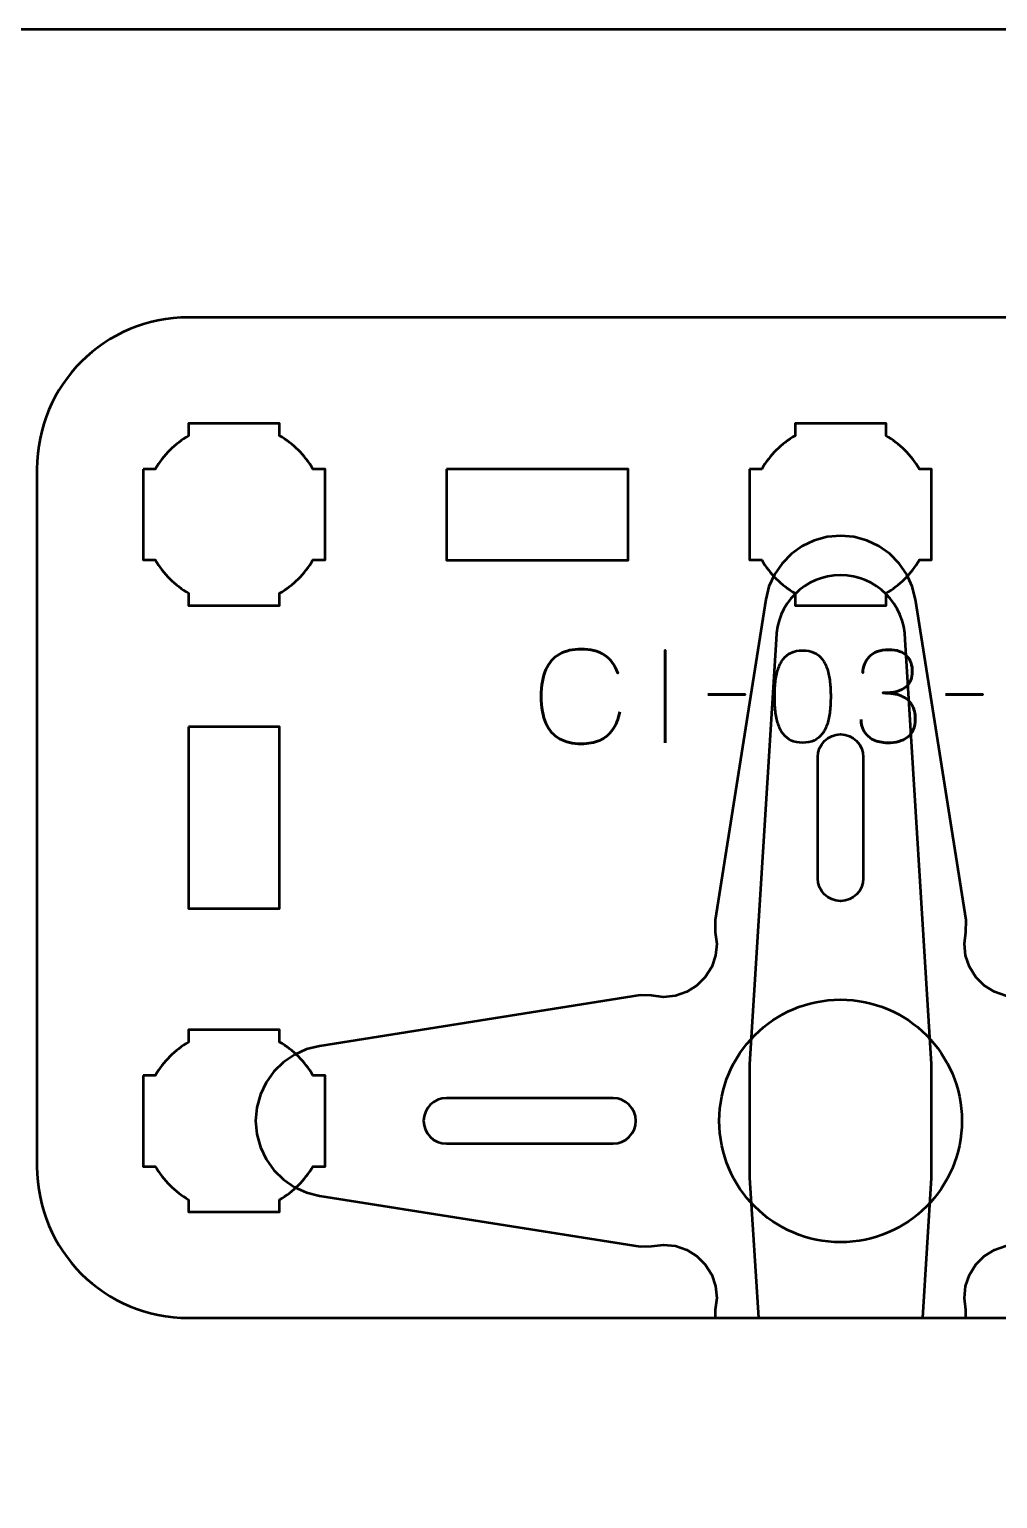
# Model space of a CAD drawing. Header units: centimetres. Extents: x -21 to 0, y -29.7 to 0.
# Drawn here: x -14.175 to -10.982, y -4.846 to 0 of the extents above; entities that cross this region are included whole.
import ezdxf

# ---------------------------------------------------------------- set-up
doc = ezdxf.new("R2010")
doc.units = ezdxf.units.CM
doc.header["$MEASUREMENT"] = 0
doc.layers.add('Layer 1', color=7, linetype='Continuous')

msp = doc.modelspace()

# ---------------------------------------------------------------- linework, layer by layer
at = {"layer": 'Layer 1', "color": 250, "lineweight": 53}
msp.add_ellipse((-11.5, -3.6), major_axis=(0, 0.4), ratio=1, dxfattribs=at)
at = {"layer": 'Layer 1', "color": 22, "lineweight": 53}
msp.add_open_spline([(-21.00003, -29.19995), (-21.00003, -29.19995), (-21.00003, -0.49992), (-21.00003, -0.49992), (-21.00003, -0.49992), (-21.00003, -0.22295), (-20.77694, 0.00004), (-20.49994, 0.00004), (-20.49994, 0.00004), (-20.49994, 0.00004), (-0.50008, 0.00004), (-0.50008, 0.00004), (-0.50008, 0.00004), (-0.22294, 0.00004), (0.00002, -0.22295), (0.00002, -0.49992), (0.00002, -0.49992), (0.00002, -0.49992), (0.00002, -29.19995), (0.00002, -29.19995), (0.00002, -29.19995), (0.00002, -29.47695), (-0.22294, -29.70004), (-0.50008, -29.70004), (-0.50008, -29.70004), (-0.50008, -29.70004), (-20.49994, -29.70004), (-20.49994, -29.70004), (-20.49994, -29.70004), (-20.77694, -29.70004), (-21.00003, -29.47695), (-21.00003, -29.19995)], degree=3, knots=[0, 0, 0, 0, 0.125, 0.125, 0.125, 0.125, 0.25, 0.25, 0.25, 0.25, 0.375, 0.375, 0.375, 0.375, 0.5, 0.5, 0.5, 0.5, 0.625, 0.625, 0.625, 0.625, 0.75, 0.75, 0.75, 0.75, 0.875, 0.875, 0.875, 0.875, 1, 1, 1, 1], dxfattribs=at)
at = {"layer": 'Layer 1', "color": 114, "lineweight": 53}
msp.add_open_spline([(-13.64994, -0.94997), (-13.64994, -0.94997), (-9.35007, -0.94997), (-9.35007, -0.94997), (-9.35007, -0.94997), (-9.07293, -0.94997), (-8.84997, -1.17306), (-8.84997, -1.45006), (-8.84997, -1.45006), (-8.84997, -1.45006), (-8.84997, -3.74993), (-8.84997, -3.74993), (-8.84997, -3.74993), (-8.84997, -4.02707), (-9.07293, -4.25003), (-9.35007, -4.25003), (-9.35007, -4.25003), (-9.35007, -4.25003), (-13.64994, -4.25003), (-13.64994, -4.25003), (-13.64994, -4.25003), (-13.92694, -4.25003), (-14.15003, -4.02707), (-14.15003, -3.74993), (-14.15003, -3.74993), (-14.15003, -3.74993), (-14.15003, -1.45006), (-14.15003, -1.45006), (-14.15003, -1.45006), (-14.15003, -1.17306), (-13.92694, -0.94997), (-13.64994, -0.94997)], degree=3, knots=[0, 0, 0, 0, 0.125, 0.125, 0.125, 0.125, 0.25, 0.25, 0.25, 0.25, 0.375, 0.375, 0.375, 0.375, 0.5, 0.5, 0.5, 0.5, 0.625, 0.625, 0.625, 0.625, 0.75, 0.75, 0.75, 0.75, 0.875, 0.875, 0.875, 0.875, 1, 1, 1, 1], dxfattribs=at)
at = {"layer": 'Layer 1', "lineweight": 53}
for points, knots in [([(-13.8, -1.44994), (-13.8, -1.44994), (-13.7598, -1.44994), (-13.7598, -1.44994), (-13.7598, -1.44994), (-13.73347, -1.40442), (-13.69551, -1.36649), (-13.65, -1.34016), (-13.65, -1.34016), (-13.65, -1.34016), (-13.65, -1.29994), (-13.65, -1.29994), (-13.65, -1.29994), (-13.65, -1.29994), (-13.35, -1.29994), (-13.35, -1.29994), (-13.35, -1.29994), (-13.35, -1.29994), (-13.35, -1.34013), (-13.35, -1.34013), (-13.35, -1.34013), (-13.30447, -1.36646), (-13.26648, -1.40441), (-13.24012, -1.44994), (-13.24012, -1.44994), (-13.24012, -1.44994), (-13.2, -1.44994), (-13.2, -1.44994), (-13.2, -1.44994), (-13.2, -1.44994), (-13.2, -1.59536), (-13.2, -1.59536), (-13.2, -1.59536), (-13.2, -1.59536), (-13.19994, -1.60001), (-13.19994, -1.60001), (-13.19994, -1.60001), (-13.19994, -1.60001), (-13.2, -1.60465), (-13.2, -1.60465), (-13.2, -1.60465), (-13.2, -1.60465), (-13.2, -1.74994), (-13.2, -1.74994), (-13.2, -1.74994), (-13.2, -1.74994), (-13.24007, -1.74994), (-13.24007, -1.74994), (-13.24007, -1.74994), (-13.26642, -1.79551), (-13.30442, -1.83352), (-13.35, -1.85988), (-13.35, -1.85988), (-13.35, -1.85988), (-13.35, -1.89994), (-13.35, -1.89994), (-13.35, -1.89994), (-13.35, -1.89994), (-13.49328, -1.89994), (-13.49328, -1.89994), (-13.49328, -1.89994), (-13.49328, -1.89994), (-13.49995, -1.90002), (-13.49995, -1.90002), (-13.49995, -1.90002), (-13.49995, -1.90002), (-13.50663, -1.89994), (-13.50663, -1.89994), (-13.50663, -1.89994), (-13.50663, -1.89994), (-13.65, -1.89994), (-13.65, -1.89994), (-13.65, -1.89994), (-13.65, -1.89994), (-13.65, -1.85984), (-13.65, -1.85984), (-13.65, -1.85984), (-13.69554, -1.83348), (-13.73352, -1.79549), (-13.75985, -1.74994), (-13.75985, -1.74994), (-13.75985, -1.74994), (-13.8, -1.74994), (-13.8, -1.74994), (-13.8, -1.74994), (-13.8, -1.74994), (-13.8, -1.44994), (-13.8, -1.44994)], [0, 0, 0, 0, 0.0454545, 0.0454545, 0.0454545, 0.0454545, 0.0909091, 0.0909091, 0.0909091, 0.0909091, 0.1363636, 0.1363636, 0.1363636, 0.1363636, 0.1818182, 0.1818182, 0.1818182, 0.1818182, 0.2272727, 0.2272727, 0.2272727, 0.2272727, 0.2727273, 0.2727273, 0.2727273, 0.2727273, 0.3181818, 0.3181818, 0.3181818, 0.3181818, 0.3636364, 0.3636364, 0.3636364, 0.3636364, 0.4090909, 0.4090909, 0.4090909, 0.4090909, 0.4545455, 0.4545455, 0.4545455, 0.4545455, 0.5, 0.5, 0.5, 0.5, 0.5454545, 0.5454545, 0.5454545, 0.5454545, 0.5909091, 0.5909091, 0.5909091, 0.5909091, 0.6363636, 0.6363636, 0.6363636, 0.6363636, 0.6818182, 0.6818182, 0.6818182, 0.6818182, 0.7272727, 0.7272727, 0.7272727, 0.7272727, 0.7727273, 0.7727273, 0.7727273, 0.7727273, 0.8181818, 0.8181818, 0.8181818, 0.8181818, 0.8636364, 0.8636364, 0.8636364, 0.8636364, 0.9090909, 0.9090909, 0.9090909, 0.9090909, 0.9545455, 0.9545455, 0.9545455, 0.9545455, 1, 1, 1, 1]), ([(-11.8, -1.44994), (-11.8, -1.44994), (-11.7598, -1.44994), (-11.7598, -1.44994), (-11.7598, -1.44994), (-11.73347, -1.40442), (-11.69551, -1.36649), (-11.65, -1.34016), (-11.65, -1.34016), (-11.65, -1.34016), (-11.65, -1.29994), (-11.65, -1.29994), (-11.65, -1.29994), (-11.65, -1.29994), (-11.35, -1.29994), (-11.35, -1.29994), (-11.35, -1.29994), (-11.35, -1.29994), (-11.35, -1.34013), (-11.35, -1.34013), (-11.35, -1.34013), (-11.30447, -1.36646), (-11.26648, -1.40441), (-11.24012, -1.44994), (-11.24012, -1.44994), (-11.24012, -1.44994), (-11.2, -1.44994), (-11.2, -1.44994), (-11.2, -1.44994), (-11.2, -1.44994), (-11.2, -1.59536), (-11.2, -1.59536), (-11.2, -1.59536), (-11.2, -1.59536), (-11.19994, -1.60001), (-11.19994, -1.60001), (-11.19994, -1.60001), (-11.19994, -1.60001), (-11.2, -1.60465), (-11.2, -1.60465), (-11.2, -1.60465), (-11.2, -1.60465), (-11.2, -1.74994), (-11.2, -1.74994), (-11.2, -1.74994), (-11.2, -1.74994), (-11.24007, -1.74994), (-11.24007, -1.74994), (-11.24007, -1.74994), (-11.26642, -1.79551), (-11.30442, -1.83352), (-11.35, -1.85988), (-11.35, -1.85988), (-11.35, -1.85988), (-11.35, -1.89994), (-11.35, -1.89994), (-11.35, -1.89994), (-11.35, -1.89994), (-11.49328, -1.89994), (-11.49328, -1.89994), (-11.49328, -1.89994), (-11.49328, -1.89994), (-11.49995, -1.90002), (-11.49995, -1.90002), (-11.49995, -1.90002), (-11.49995, -1.90002), (-11.50663, -1.89994), (-11.50663, -1.89994), (-11.50663, -1.89994), (-11.50663, -1.89994), (-11.65, -1.89994), (-11.65, -1.89994), (-11.65, -1.89994), (-11.65, -1.89994), (-11.65, -1.85984), (-11.65, -1.85984), (-11.65, -1.85984), (-11.69554, -1.83348), (-11.73352, -1.79549), (-11.75985, -1.74994), (-11.75985, -1.74994), (-11.75985, -1.74994), (-11.8, -1.74994), (-11.8, -1.74994), (-11.8, -1.74994), (-11.8, -1.74994), (-11.8, -1.44994), (-11.8, -1.44994)], [0, 0, 0, 0, 0.0454545, 0.0454545, 0.0454545, 0.0454545, 0.0909091, 0.0909091, 0.0909091, 0.0909091, 0.1363636, 0.1363636, 0.1363636, 0.1363636, 0.1818182, 0.1818182, 0.1818182, 0.1818182, 0.2272727, 0.2272727, 0.2272727, 0.2272727, 0.2727273, 0.2727273, 0.2727273, 0.2727273, 0.3181818, 0.3181818, 0.3181818, 0.3181818, 0.3636364, 0.3636364, 0.3636364, 0.3636364, 0.4090909, 0.4090909, 0.4090909, 0.4090909, 0.4545455, 0.4545455, 0.4545455, 0.4545455, 0.5, 0.5, 0.5, 0.5, 0.5454545, 0.5454545, 0.5454545, 0.5454545, 0.5909091, 0.5909091, 0.5909091, 0.5909091, 0.6363636, 0.6363636, 0.6363636, 0.6363636, 0.6818182, 0.6818182, 0.6818182, 0.6818182, 0.7272727, 0.7272727, 0.7272727, 0.7272727, 0.7727273, 0.7727273, 0.7727273, 0.7727273, 0.8181818, 0.8181818, 0.8181818, 0.8181818, 0.8636364, 0.8636364, 0.8636364, 0.8636364, 0.9090909, 0.9090909, 0.9090909, 0.9090909, 0.9545455, 0.9545455, 0.9545455, 0.9545455, 1, 1, 1, 1]), ([(-12.79999, -1.45006), (-12.79999, -1.45006), (-12.19998, -1.45006), (-12.19998, -1.45006), (-12.19998, -1.45006), (-12.19998, -1.45006), (-12.19998, -1.75007), (-12.19998, -1.75007), (-12.19998, -1.75007), (-12.19998, -1.75007), (-12.79999, -1.75007), (-12.79999, -1.75007), (-12.79999, -1.75007), (-12.79999, -1.75007), (-12.79999, -1.45006), (-12.79999, -1.45006)], [0, 0, 0, 0, 0.25, 0.25, 0.25, 0.25, 0.5, 0.5, 0.5, 0.5, 0.75, 0.75, 0.75, 0.75, 1, 1, 1, 1]), ([(-13.64994, -2.30001), (-13.64994, -2.30001), (-13.34993, -2.30001), (-13.34993, -2.30001), (-13.34993, -2.30001), (-13.34993, -2.30001), (-13.34993, -2.90002), (-13.34993, -2.90002), (-13.34993, -2.90002), (-13.34993, -2.90002), (-13.64994, -2.90002), (-13.64994, -2.90002), (-13.64994, -2.90002), (-13.64994, -2.90002), (-13.64994, -2.30001), (-13.64994, -2.30001)], [0, 0, 0, 0, 0.25, 0.25, 0.25, 0.25, 0.5, 0.5, 0.5, 0.5, 0.75, 0.75, 0.75, 0.75, 1, 1, 1, 1]), ([(-13.8, -3.44994), (-13.8, -3.44994), (-13.7598, -3.44994), (-13.7598, -3.44994), (-13.7598, -3.44994), (-13.73347, -3.40442), (-13.69551, -3.36649), (-13.65, -3.34016), (-13.65, -3.34016), (-13.65, -3.34016), (-13.65, -3.29994), (-13.65, -3.29994), (-13.65, -3.29994), (-13.65, -3.29994), (-13.35, -3.29994), (-13.35, -3.29994), (-13.35, -3.29994), (-13.35, -3.29994), (-13.35, -3.34013), (-13.35, -3.34013), (-13.35, -3.34013), (-13.30447, -3.36646), (-13.26648, -3.40441), (-13.24012, -3.44994), (-13.24012, -3.44994), (-13.24012, -3.44994), (-13.2, -3.44994), (-13.2, -3.44994), (-13.2, -3.44994), (-13.2, -3.44994), (-13.2, -3.59536), (-13.2, -3.59536), (-13.2, -3.59536), (-13.2, -3.59536), (-13.19994, -3.60001), (-13.19994, -3.60001), (-13.19994, -3.60001), (-13.19994, -3.60001), (-13.2, -3.60465), (-13.2, -3.60465), (-13.2, -3.60465), (-13.2, -3.60465), (-13.2, -3.74994), (-13.2, -3.74994), (-13.2, -3.74994), (-13.2, -3.74994), (-13.24007, -3.74994), (-13.24007, -3.74994), (-13.24007, -3.74994), (-13.26642, -3.79551), (-13.30442, -3.83352), (-13.35, -3.85988), (-13.35, -3.85988), (-13.35, -3.85988), (-13.35, -3.89994), (-13.35, -3.89994), (-13.35, -3.89994), (-13.35, -3.89994), (-13.49328, -3.89994), (-13.49328, -3.89994), (-13.49328, -3.89994), (-13.49328, -3.89994), (-13.49995, -3.90002), (-13.49995, -3.90002), (-13.49995, -3.90002), (-13.49995, -3.90002), (-13.50663, -3.89994), (-13.50663, -3.89994), (-13.50663, -3.89994), (-13.50663, -3.89994), (-13.65, -3.89994), (-13.65, -3.89994), (-13.65, -3.89994), (-13.65, -3.89994), (-13.65, -3.85984), (-13.65, -3.85984), (-13.65, -3.85984), (-13.69554, -3.83348), (-13.73352, -3.79549), (-13.75985, -3.74994), (-13.75985, -3.74994), (-13.75985, -3.74994), (-13.8, -3.74994), (-13.8, -3.74994), (-13.8, -3.74994), (-13.8, -3.74994), (-13.8, -3.44994), (-13.8, -3.44994)], [0, 0, 0, 0, 0.0454545, 0.0454545, 0.0454545, 0.0454545, 0.0909091, 0.0909091, 0.0909091, 0.0909091, 0.1363636, 0.1363636, 0.1363636, 0.1363636, 0.1818182, 0.1818182, 0.1818182, 0.1818182, 0.2272727, 0.2272727, 0.2272727, 0.2272727, 0.2727273, 0.2727273, 0.2727273, 0.2727273, 0.3181818, 0.3181818, 0.3181818, 0.3181818, 0.3636364, 0.3636364, 0.3636364, 0.3636364, 0.4090909, 0.4090909, 0.4090909, 0.4090909, 0.4545455, 0.4545455, 0.4545455, 0.4545455, 0.5, 0.5, 0.5, 0.5, 0.5454545, 0.5454545, 0.5454545, 0.5454545, 0.5909091, 0.5909091, 0.5909091, 0.5909091, 0.6363636, 0.6363636, 0.6363636, 0.6363636, 0.6818182, 0.6818182, 0.6818182, 0.6818182, 0.7272727, 0.7272727, 0.7272727, 0.7272727, 0.7727273, 0.7727273, 0.7727273, 0.7727273, 0.8181818, 0.8181818, 0.8181818, 0.8181818, 0.8636364, 0.8636364, 0.8636364, 0.8636364, 0.9090909, 0.9090909, 0.9090909, 0.9090909, 0.9545455, 0.9545455, 0.9545455, 0.9545455, 1, 1, 1, 1])]:
    msp.add_open_spline(points, degree=3, knots=knots, dxfattribs=at)
at = {"layer": 'Layer 1', "color": 30, "lineweight": 53}
for points, knots in [([(-11.25327, -1.8807), (-11.25327, -1.8807), (-11.08613, -2.93818), (-11.08613, -2.93818), (-11.08613, -2.93818), (-11.08613, -2.93818), (-11.08692, -2.977), (-11.08692, -2.977), (-11.08692, -2.977), (-11.08692, -2.977), (-11.09168, -3.01582), (-11.09168, -3.01582), (-11.09168, -3.01582), (-11.09168, -3.01582), (-11.08771, -3.05463), (-11.08771, -3.05463), (-11.08771, -3.05463), (-11.08771, -3.05463), (-11.07504, -3.09185), (-11.07504, -3.09185), (-11.07504, -3.09185), (-11.07504, -3.09185), (-11.05365, -3.12592), (-11.05365, -3.12592), (-11.05365, -3.12592), (-11.05365, -3.12592), (-11.02591, -3.15364), (-11.02591, -3.15364), (-11.02591, -3.15364), (-11.02591, -3.15364), (-10.99266, -3.17423), (-10.99266, -3.17423), (-10.99266, -3.17423), (-10.99266, -3.17423), (-10.95542, -3.1877), (-10.95542, -3.1877), (-10.95542, -3.1877), (-10.95542, -3.1877), (-10.91581, -3.19166), (-10.91581, -3.19166), (-10.91581, -3.19166), (-10.91581, -3.19166), (-10.87701, -3.18691), (-10.87701, -3.18691), (-10.87701, -3.18691), (-10.87701, -3.18691), (-10.8382, -3.18532), (-10.8382, -3.18532), (-10.8382, -3.18532), (-10.8382, -3.18532), (-9.7815, -3.35326), (-9.7815, -3.35326), (-9.7815, -3.35326), (-9.7815, -3.35326), (-9.73871, -3.36355), (-9.73871, -3.36355), (-9.73871, -3.36355), (-9.73871, -3.36355), (-9.69912, -3.38178), (-9.69912, -3.38178), (-9.69912, -3.38178), (-9.69912, -3.38178), (-9.66267, -3.40633), (-9.66267, -3.40633), (-9.66267, -3.40633), (-9.66267, -3.40633), (-9.63099, -3.43722), (-9.63099, -3.43722), (-9.63099, -3.43722), (-9.63099, -3.43722), (-9.60564, -3.47366), (-9.60564, -3.47366), (-9.60564, -3.47366), (-9.60564, -3.47366), (-9.58663, -3.51327), (-9.58663, -3.51327), (-9.58663, -3.51327), (-9.58663, -3.51327), (-9.57475, -3.55604), (-9.57475, -3.55604), (-9.57475, -3.55604), (-9.57475, -3.55604), (-9.57079, -3.59961), (-9.57079, -3.59961), (-9.57079, -3.59961), (-9.57079, -3.59961), (-9.57475, -3.64397), (-9.57475, -3.64397), (-9.57475, -3.64397), (-9.57475, -3.64397), (-9.58663, -3.68674), (-9.58663, -3.68674), (-9.58663, -3.68674), (-9.58663, -3.68674), (-9.60564, -3.72635), (-9.60564, -3.72635), (-9.60564, -3.72635), (-9.60564, -3.72635), (-9.63099, -3.76199), (-9.63099, -3.76199), (-9.63099, -3.76199), (-9.63099, -3.76199), (-9.66267, -3.79288), (-9.66267, -3.79288), (-9.66267, -3.79288), (-9.66267, -3.79288), (-9.69912, -3.81823), (-9.69912, -3.81823), (-9.69912, -3.81823), (-9.69912, -3.81823), (-9.73871, -3.83645), (-9.73871, -3.83645), (-9.73871, -3.83645), (-9.73871, -3.83645), (-9.7815, -3.84675), (-9.7815, -3.84675), (-9.7815, -3.84675), (-9.7815, -3.84675), (-10.8382, -4.01389), (-10.8382, -4.01389), (-10.8382, -4.01389), (-10.8382, -4.01389), (-10.87701, -4.01309), (-10.87701, -4.01309), (-10.87701, -4.01309), (-10.87701, -4.01309), (-10.91581, -4.00834), (-10.91581, -4.00834), (-10.91581, -4.00834), (-10.91581, -4.00834), (-10.95542, -4.01231), (-10.95542, -4.01231), (-10.95542, -4.01231), (-10.95542, -4.01231), (-10.99266, -4.02577), (-10.99266, -4.02577), (-10.99266, -4.02577), (-10.99266, -4.02577), (-11.02591, -4.04636), (-11.02591, -4.04636), (-11.02591, -4.04636), (-11.02591, -4.04636), (-11.05365, -4.07409), (-11.05365, -4.07409), (-11.05365, -4.07409), (-11.05365, -4.07409), (-11.07504, -4.10736), (-11.07504, -4.10736), (-11.07504, -4.10736), (-11.07504, -4.10736), (-11.08771, -4.14459), (-11.08771, -4.14459), (-11.08771, -4.14459), (-11.08771, -4.14459), (-11.09168, -4.18419), (-11.09168, -4.18419), (-11.09168, -4.18419), (-11.09168, -4.18419), (-11.08692, -4.22301), (-11.08692, -4.22301), (-11.08692, -4.22301), (-11.08692, -4.22301), (-11.08637, -4.25003), (-11.08637, -4.25003), (-11.08637, -4.25003), (-11.08637, -4.25003), (-11.91365, -4.25003), (-11.91365, -4.25003), (-11.91365, -4.25003), (-11.91365, -4.25003), (-11.9131, -4.22301), (-11.9131, -4.22301), (-11.9131, -4.22301), (-11.9131, -4.22301), (-11.90835, -4.18419), (-11.90835, -4.18419), (-11.90835, -4.18419), (-11.90835, -4.18419), (-11.91231, -4.14459), (-11.91231, -4.14459), (-11.91231, -4.14459), (-11.91231, -4.14459), (-11.92498, -4.10736), (-11.92498, -4.10736), (-11.92498, -4.10736), (-11.92498, -4.10736), (-11.94637, -4.07409), (-11.94637, -4.07409), (-11.94637, -4.07409), (-11.94637, -4.07409), (-11.9741, -4.04636), (-11.9741, -4.04636), (-11.9741, -4.04636), (-11.9741, -4.04636), (-12.00737, -4.02577), (-12.00737, -4.02577), (-12.00737, -4.02577), (-12.00737, -4.02577), (-12.04459, -4.01231), (-12.04459, -4.01231), (-12.04459, -4.01231), (-12.04459, -4.01231), (-12.0842, -4.00834), (-12.0842, -4.00834), (-12.0842, -4.00834), (-12.0842, -4.00834), (-12.12301, -4.01309), (-12.12301, -4.01309), (-12.12301, -4.01309), (-12.12301, -4.01309), (-12.16103, -4.01389), (-12.16103, -4.01389), (-12.16103, -4.01389), (-12.16103, -4.01389), (-13.21851, -3.84675), (-13.21851, -3.84675), (-13.21851, -3.84675), (-13.21851, -3.84675), (-13.26128, -3.83645), (-13.26128, -3.83645), (-13.26128, -3.83645), (-13.26128, -3.83645), (-13.30089, -3.81823), (-13.30089, -3.81823), (-13.30089, -3.81823), (-13.30089, -3.81823), (-13.33733, -3.79288), (-13.33733, -3.79288), (-13.33733, -3.79288), (-13.33733, -3.79288), (-13.36901, -3.76199), (-13.36901, -3.76199), (-13.36901, -3.76199), (-13.36901, -3.76199), (-13.39436, -3.72635), (-13.39436, -3.72635), (-13.39436, -3.72635), (-13.39436, -3.72635), (-13.41336, -3.68674), (-13.41336, -3.68674), (-13.41336, -3.68674), (-13.41336, -3.68674), (-13.42526, -3.64397), (-13.42526, -3.64397), (-13.42526, -3.64397), (-13.42526, -3.64397), (-13.42922, -3.59961), (-13.42922, -3.59961), (-13.42922, -3.59961), (-13.42922, -3.59961), (-13.42526, -3.55604), (-13.42526, -3.55604), (-13.42526, -3.55604), (-13.42526, -3.55604), (-13.41336, -3.51327), (-13.41336, -3.51327), (-13.41336, -3.51327), (-13.41336, -3.51327), (-13.39436, -3.47366), (-13.39436, -3.47366), (-13.39436, -3.47366), (-13.39436, -3.47366), (-13.36901, -3.43722), (-13.36901, -3.43722), (-13.36901, -3.43722), (-13.36901, -3.43722), (-13.33733, -3.40633), (-13.33733, -3.40633), (-13.33733, -3.40633), (-13.33733, -3.40633), (-13.30089, -3.38178), (-13.30089, -3.38178), (-13.30089, -3.38178), (-13.30089, -3.38178), (-13.26128, -3.36355), (-13.26128, -3.36355), (-13.26128, -3.36355), (-13.26128, -3.36355), (-13.21851, -3.35326), (-13.21851, -3.35326), (-13.21851, -3.35326), (-13.21851, -3.35326), (-12.16103, -3.18532), (-12.16103, -3.18532), (-12.16103, -3.18532), (-12.16103, -3.18532), (-12.12301, -3.18691), (-12.12301, -3.18691), (-12.12301, -3.18691), (-12.12301, -3.18691), (-12.0842, -3.19166), (-12.0842, -3.19166), (-12.0842, -3.19166), (-12.0842, -3.19166), (-12.04459, -3.1877), (-12.04459, -3.1877), (-12.04459, -3.1877), (-12.04459, -3.1877), (-12.00737, -3.17423), (-12.00737, -3.17423), (-12.00737, -3.17423), (-12.00737, -3.17423), (-11.9741, -3.15364), (-11.9741, -3.15364), (-11.9741, -3.15364), (-11.9741, -3.15364), (-11.94637, -3.12592), (-11.94637, -3.12592), (-11.94637, -3.12592), (-11.94637, -3.12592), (-11.92498, -3.09185), (-11.92498, -3.09185), (-11.92498, -3.09185), (-11.92498, -3.09185), (-11.91231, -3.05463), (-11.91231, -3.05463), (-11.91231, -3.05463), (-11.91231, -3.05463), (-11.90835, -3.01582), (-11.90835, -3.01582), (-11.90835, -3.01582), (-11.90835, -3.01582), (-11.9131, -2.977), (-11.9131, -2.977), (-11.9131, -2.977), (-11.9131, -2.977), (-11.91389, -2.93818), (-11.91389, -2.93818), (-11.91389, -2.93818), (-11.91389, -2.93818), (-11.74676, -1.8807), (-11.74676, -1.8807), (-11.74676, -1.8807), (-11.74676, -1.8807), (-11.73646, -1.83793), (-11.73646, -1.83793), (-11.73646, -1.83793), (-11.73646, -1.83793), (-11.71824, -1.79753), (-11.71824, -1.79753), (-11.71824, -1.79753), (-11.71824, -1.79753), (-11.69289, -1.76109), (-11.69289, -1.76109), (-11.69289, -1.76109), (-11.69289, -1.76109), (-11.662, -1.7302), (-11.662, -1.7302), (-11.662, -1.7302), (-11.662, -1.7302), (-11.62636, -1.70406), (-11.62636, -1.70406), (-11.62636, -1.70406), (-11.62636, -1.70406), (-11.58675, -1.68584), (-11.58675, -1.68584), (-11.58675, -1.68584), (-11.58675, -1.68584), (-11.54396, -1.67396), (-11.54396, -1.67396), (-11.54396, -1.67396), (-11.54396, -1.67396), (-11.49961, -1.67), (-11.49961, -1.67), (-11.49961, -1.67), (-11.49961, -1.67), (-11.45604, -1.67396), (-11.45604, -1.67396), (-11.45604, -1.67396), (-11.45604, -1.67396), (-11.41327, -1.68584), (-11.41327, -1.68584), (-11.41327, -1.68584), (-11.41327, -1.68584), (-11.37366, -1.70406), (-11.37366, -1.70406), (-11.37366, -1.70406), (-11.37366, -1.70406), (-11.33802, -1.7302), (-11.33802, -1.7302), (-11.33802, -1.7302), (-11.33802, -1.7302), (-11.30713, -1.76109), (-11.30713, -1.76109), (-11.30713, -1.76109), (-11.30713, -1.76109), (-11.28177, -1.79753), (-11.28177, -1.79753), (-11.28177, -1.79753), (-11.28177, -1.79753), (-11.26356, -1.83793), (-11.26356, -1.83793), (-11.26356, -1.83793), (-11.26356, -1.83793), (-11.25327, -1.8807), (-11.25327, -1.8807)], [0, 0, 0, 0, 0.010101, 0.010101, 0.010101, 0.010101, 0.020202, 0.020202, 0.020202, 0.020202, 0.030303, 0.030303, 0.030303, 0.030303, 0.040404, 0.040404, 0.040404, 0.040404, 0.0505051, 0.0505051, 0.0505051, 0.0505051, 0.0606061, 0.0606061, 0.0606061, 0.0606061, 0.0707071, 0.0707071, 0.0707071, 0.0707071, 0.0808081, 0.0808081, 0.0808081, 0.0808081, 0.0909091, 0.0909091, 0.0909091, 0.0909091, 0.1010101, 0.1010101, 0.1010101, 0.1010101, 0.1111111, 0.1111111, 0.1111111, 0.1111111, 0.1212121, 0.1212121, 0.1212121, 0.1212121, 0.1313131, 0.1313131, 0.1313131, 0.1313131, 0.1414141, 0.1414141, 0.1414141, 0.1414141, 0.1515152, 0.1515152, 0.1515152, 0.1515152, 0.1616162, 0.1616162, 0.1616162, 0.1616162, 0.1717172, 0.1717172, 0.1717172, 0.1717172, 0.1818182, 0.1818182, 0.1818182, 0.1818182, 0.1919192, 0.1919192, 0.1919192, 0.1919192, 0.2020202, 0.2020202, 0.2020202, 0.2020202, 0.2121212, 0.2121212, 0.2121212, 0.2121212, 0.2222222, 0.2222222, 0.2222222, 0.2222222, 0.2323232, 0.2323232, 0.2323232, 0.2323232, 0.2424242, 0.2424242, 0.2424242, 0.2424242, 0.2525253, 0.2525253, 0.2525253, 0.2525253, 0.2626263, 0.2626263, 0.2626263, 0.2626263, 0.2727273, 0.2727273, 0.2727273, 0.2727273, 0.2828283, 0.2828283, 0.2828283, 0.2828283, 0.2929293, 0.2929293, 0.2929293, 0.2929293, 0.3030303, 0.3030303, 0.3030303, 0.3030303, 0.3131313, 0.3131313, 0.3131313, 0.3131313, 0.3232323, 0.3232323, 0.3232323, 0.3232323, 0.3333333, 0.3333333, 0.3333333, 0.3333333, 0.3434343, 0.3434343, 0.3434343, 0.3434343, 0.3535354, 0.3535354, 0.3535354, 0.3535354, 0.3636364, 0.3636364, 0.3636364, 0.3636364, 0.3737374, 0.3737374, 0.3737374, 0.3737374, 0.3838384, 0.3838384, 0.3838384, 0.3838384, 0.3939394, 0.3939394, 0.3939394, 0.3939394, 0.4040404, 0.4040404, 0.4040404, 0.4040404, 0.4141414, 0.4141414, 0.4141414, 0.4141414, 0.4242424, 0.4242424, 0.4242424, 0.4242424, 0.4343434, 0.4343434, 0.4343434, 0.4343434, 0.4444444, 0.4444444, 0.4444444, 0.4444444, 0.4545455, 0.4545455, 0.4545455, 0.4545455, 0.4646465, 0.4646465, 0.4646465, 0.4646465, 0.4747475, 0.4747475, 0.4747475, 0.4747475, 0.4848485, 0.4848485, 0.4848485, 0.4848485, 0.4949495, 0.4949495, 0.4949495, 0.4949495, 0.5050505, 0.5050505, 0.5050505, 0.5050505, 0.5151515, 0.5151515, 0.5151515, 0.5151515, 0.5252525, 0.5252525, 0.5252525, 0.5252525, 0.5353535, 0.5353535, 0.5353535, 0.5353535, 0.5454545, 0.5454545, 0.5454545, 0.5454545, 0.5555556, 0.5555556, 0.5555556, 0.5555556, 0.5656566, 0.5656566, 0.5656566, 0.5656566, 0.5757576, 0.5757576, 0.5757576, 0.5757576, 0.5858586, 0.5858586, 0.5858586, 0.5858586, 0.5959596, 0.5959596, 0.5959596, 0.5959596, 0.6060606, 0.6060606, 0.6060606, 0.6060606, 0.6161616, 0.6161616, 0.6161616, 0.6161616, 0.6262626, 0.6262626, 0.6262626, 0.6262626, 0.6363636, 0.6363636, 0.6363636, 0.6363636, 0.6464646, 0.6464646, 0.6464646, 0.6464646, 0.6565657, 0.6565657, 0.6565657, 0.6565657, 0.6666667, 0.6666667, 0.6666667, 0.6666667, 0.6767677, 0.6767677, 0.6767677, 0.6767677, 0.6868687, 0.6868687, 0.6868687, 0.6868687, 0.6969697, 0.6969697, 0.6969697, 0.6969697, 0.7070707, 0.7070707, 0.7070707, 0.7070707, 0.7171717, 0.7171717, 0.7171717, 0.7171717, 0.7272727, 0.7272727, 0.7272727, 0.7272727, 0.7373737, 0.7373737, 0.7373737, 0.7373737, 0.7474747, 0.7474747, 0.7474747, 0.7474747, 0.7575758, 0.7575758, 0.7575758, 0.7575758, 0.7676768, 0.7676768, 0.7676768, 0.7676768, 0.7777778, 0.7777778, 0.7777778, 0.7777778, 0.7878788, 0.7878788, 0.7878788, 0.7878788, 0.7979798, 0.7979798, 0.7979798, 0.7979798, 0.8080808, 0.8080808, 0.8080808, 0.8080808, 0.8181818, 0.8181818, 0.8181818, 0.8181818, 0.8282828, 0.8282828, 0.8282828, 0.8282828, 0.8383838, 0.8383838, 0.8383838, 0.8383838, 0.8484848, 0.8484848, 0.8484848, 0.8484848, 0.8585859, 0.8585859, 0.8585859, 0.8585859, 0.8686869, 0.8686869, 0.8686869, 0.8686869, 0.8787879, 0.8787879, 0.8787879, 0.8787879, 0.8888889, 0.8888889, 0.8888889, 0.8888889, 0.8989899, 0.8989899, 0.8989899, 0.8989899, 0.9090909, 0.9090909, 0.9090909, 0.9090909, 0.9191919, 0.9191919, 0.9191919, 0.9191919, 0.9292929, 0.9292929, 0.9292929, 0.9292929, 0.9393939, 0.9393939, 0.9393939, 0.9393939, 0.9494949, 0.9494949, 0.9494949, 0.9494949, 0.959596, 0.959596, 0.959596, 0.959596, 0.969697, 0.969697, 0.969697, 0.969697, 0.979798, 0.979798, 0.979798, 0.979798, 0.989899, 0.989899, 0.989899, 0.989899, 1, 1, 1, 1]), ([(-11.8, -3.7875), (-11.8, -3.7875), (-11.8, -3.4125), (-11.8, -3.4125), (-11.8, -3.4125), (-11.8, -3.4125), (-11.7125, -2.0125), (-11.7125, -2.0125), (-11.7125, -2.0125), (-11.7125, -1.89546), (-11.61704, -1.8), (-11.5, -1.8), (-11.5, -1.8), (-11.38296, -1.8), (-11.2875, -1.89546), (-11.2875, -2.0125), (-11.2875, -2.0125), (-11.2875, -2.0125), (-11.2, -3.4125), (-11.2, -3.4125), (-11.2, -3.4125), (-11.2, -3.4125), (-11.2, -3.7875), (-11.2, -3.7875), (-11.2, -3.7875), (-11.2, -3.7875), (-11.22891, -4.25003), (-11.22891, -4.25003), (-11.22891, -4.25003), (-11.22891, -4.25003), (-11.77109, -4.25003), (-11.77109, -4.25003), (-11.77109, -4.25003), (-11.77109, -4.25003), (-11.8, -3.7875), (-11.8, -3.7875)], [0, 0, 0, 0, 0.1111111, 0.1111111, 0.1111111, 0.1111111, 0.2222222, 0.2222222, 0.2222222, 0.2222222, 0.3333333, 0.3333333, 0.3333333, 0.3333333, 0.4444444, 0.4444444, 0.4444444, 0.4444444, 0.5555556, 0.5555556, 0.5555556, 0.5555556, 0.6666667, 0.6666667, 0.6666667, 0.6666667, 0.7777778, 0.7777778, 0.7777778, 0.7777778, 0.8888889, 0.8888889, 0.8888889, 0.8888889, 1, 1, 1, 1]), ([(-12.22816, -2.25037), (-12.23268, -2.27457), (-12.24058, -2.29454), (-12.25166, -2.3102), (-12.25166, -2.3102), (-12.2628, -2.3258), (-12.27706, -2.33737), (-12.29441, -2.34492), (-12.29441, -2.34492), (-12.3117, -2.35247), (-12.33202, -2.35628), (-12.35516, -2.35621), (-12.35516, -2.35621), (-12.38331, -2.35628), (-12.40723, -2.35084), (-12.42685, -2.33977), (-12.42685, -2.33977), (-12.44646, -2.32876), (-12.46142, -2.31176), (-12.47172, -2.28869), (-12.47172, -2.28869), (-12.48202, -2.26561), (-12.48717, -2.23605), (-12.48724, -2.2), (-12.48724, -2.2), (-12.48717, -2.16409), (-12.48202, -2.13459), (-12.47172, -2.11152), (-12.47172, -2.11152), (-12.46142, -2.08845), (-12.44646, -2.07138), (-12.42685, -2.0603), (-12.42685, -2.0603), (-12.40723, -2.04922), (-12.38331, -2.04372), (-12.35516, -2.04379), (-12.35516, -2.04379), (-12.32503, -2.04372), (-12.29978, -2.05014), (-12.27946, -2.06305), (-12.27946, -2.06305), (-12.25921, -2.07596), (-12.24432, -2.09593), (-12.23494, -2.12295), (-12.23494, -2.12295), (-12.24432, -2.09593), (-12.25921, -2.07596), (-12.27946, -2.06305), (-12.27946, -2.06305), (-12.29978, -2.05014), (-12.32503, -2.04372), (-12.35516, -2.04379), (-12.35516, -2.04379), (-12.38331, -2.04372), (-12.40723, -2.04922), (-12.42685, -2.0603), (-12.42685, -2.0603), (-12.44646, -2.07138), (-12.46142, -2.08845), (-12.47172, -2.11152), (-12.47172, -2.11152), (-12.48202, -2.13459), (-12.48717, -2.16409), (-12.48724, -2.2), (-12.48724, -2.2), (-12.48717, -2.23605), (-12.48202, -2.26561), (-12.47172, -2.28869), (-12.47172, -2.28869), (-12.46142, -2.31176), (-12.44646, -2.32876), (-12.42685, -2.33977), (-12.42685, -2.33977), (-12.40723, -2.35084), (-12.38331, -2.35628), (-12.35516, -2.35621), (-12.35516, -2.35621), (-12.33202, -2.35628), (-12.3117, -2.35247), (-12.29441, -2.34492), (-12.29441, -2.34492), (-12.27706, -2.33737), (-12.2628, -2.3258), (-12.25166, -2.3102), (-12.25166, -2.3102), (-12.24058, -2.29454), (-12.23268, -2.27457), (-12.22816, -2.25037)], [0, 0, 0, 0, 0.0454545, 0.0454545, 0.0454545, 0.0454545, 0.0909091, 0.0909091, 0.0909091, 0.0909091, 0.1363636, 0.1363636, 0.1363636, 0.1363636, 0.1818182, 0.1818182, 0.1818182, 0.1818182, 0.2272727, 0.2272727, 0.2272727, 0.2272727, 0.2727273, 0.2727273, 0.2727273, 0.2727273, 0.3181818, 0.3181818, 0.3181818, 0.3181818, 0.3636364, 0.3636364, 0.3636364, 0.3636364, 0.4090909, 0.4090909, 0.4090909, 0.4090909, 0.4545455, 0.4545455, 0.4545455, 0.4545455, 0.5, 0.5, 0.5, 0.5, 0.5454545, 0.5454545, 0.5454545, 0.5454545, 0.5909091, 0.5909091, 0.5909091, 0.5909091, 0.6363636, 0.6363636, 0.6363636, 0.6363636, 0.6818182, 0.6818182, 0.6818182, 0.6818182, 0.7272727, 0.7272727, 0.7272727, 0.7272727, 0.7727273, 0.7727273, 0.7727273, 0.7727273, 0.8181818, 0.8181818, 0.8181818, 0.8181818, 0.8636364, 0.8636364, 0.8636364, 0.8636364, 0.9090909, 0.9090909, 0.9090909, 0.9090909, 0.9545455, 0.9545455, 0.9545455, 0.9545455, 1, 1, 1, 1]), ([(-12.0783, -2.35282), (-12.0783, -2.35282), (-12.0783, -2.0476), (-12.0783, -2.0476), (-12.0783, -2.0476), (-12.0783, -2.0476), (-12.0783, -2.35282), (-12.0783, -2.35282)], [0, 0, 0, 0, 0.5, 0.5, 0.5, 0.5, 1, 1, 1, 1]), ([(-11.62491, -2.35282), (-11.6101, -2.35275), (-11.59733, -2.35014), (-11.58667, -2.34506), (-11.58667, -2.34506), (-11.57609, -2.33998), (-11.56727, -2.33271), (-11.56022, -2.32347), (-11.56022, -2.32347), (-11.55323, -2.31416), (-11.54773, -2.30315), (-11.54364, -2.29045), (-11.54364, -2.29045), (-11.53961, -2.27775), (-11.53672, -2.26385), (-11.5351, -2.24861), (-11.5351, -2.24861), (-11.5334, -2.23337), (-11.53256, -2.21735), (-11.53263, -2.20042), (-11.53263, -2.20042), (-11.53256, -2.18356), (-11.5334, -2.16754), (-11.5351, -2.15237), (-11.5351, -2.15237), (-11.53672, -2.1372), (-11.53961, -2.12323), (-11.54364, -2.11053), (-11.54364, -2.11053), (-11.54773, -2.0979), (-11.55323, -2.0869), (-11.56022, -2.07751), (-11.56022, -2.07751), (-11.56727, -2.0682), (-11.57609, -2.06093), (-11.58667, -2.05585), (-11.58667, -2.05585), (-11.59733, -2.0507), (-11.6101, -2.04809), (-11.62491, -2.04802), (-11.62491, -2.04802), (-11.63973, -2.04809), (-11.6525, -2.0507), (-11.66316, -2.05585), (-11.66316, -2.05585), (-11.67374, -2.06093), (-11.68256, -2.0682), (-11.68961, -2.07751), (-11.68961, -2.07751), (-11.6966, -2.0869), (-11.7021, -2.0979), (-11.70619, -2.11053), (-11.70619, -2.11053), (-11.71022, -2.12323), (-11.71311, -2.1372), (-11.71473, -2.15237), (-11.71473, -2.15237), (-11.71642, -2.16754), (-11.71727, -2.18356), (-11.7172, -2.20042), (-11.7172, -2.20042), (-11.71727, -2.21735), (-11.71642, -2.23337), (-11.71473, -2.24861), (-11.71473, -2.24861), (-11.71311, -2.26385), (-11.71022, -2.27775), (-11.70619, -2.29045), (-11.70619, -2.29045), (-11.7021, -2.30315), (-11.6966, -2.31416), (-11.68961, -2.32347), (-11.68961, -2.32347), (-11.68256, -2.33271), (-11.67374, -2.33998), (-11.66316, -2.34506), (-11.66316, -2.34506), (-11.6525, -2.35014), (-11.63973, -2.35275), (-11.62491, -2.35282)], [0, 0, 0, 0, 0.05, 0.05, 0.05, 0.05, 0.1, 0.1, 0.1, 0.1, 0.15, 0.15, 0.15, 0.15, 0.2, 0.2, 0.2, 0.2, 0.25, 0.25, 0.25, 0.25, 0.3, 0.3, 0.3, 0.3, 0.35, 0.35, 0.35, 0.35, 0.4, 0.4, 0.4, 0.4, 0.45, 0.45, 0.45, 0.45, 0.5, 0.5, 0.5, 0.5, 0.55, 0.55, 0.55, 0.55, 0.6, 0.6, 0.6, 0.6, 0.65, 0.65, 0.65, 0.65, 0.7, 0.7, 0.7, 0.7, 0.75, 0.75, 0.75, 0.75, 0.8, 0.8, 0.8, 0.8, 0.85, 0.85, 0.85, 0.85, 0.9, 0.9, 0.9, 0.9, 0.95, 0.95, 0.95, 0.95, 1, 1, 1, 1]), ([(-11.62491, -2.35282), (-11.6101, -2.35275), (-11.59733, -2.35014), (-11.58667, -2.34506), (-11.58667, -2.34506), (-11.57609, -2.33998), (-11.56727, -2.33271), (-11.56022, -2.32347), (-11.56022, -2.32347), (-11.55323, -2.31416), (-11.54773, -2.30315), (-11.54364, -2.29045), (-11.54364, -2.29045), (-11.53961, -2.27775), (-11.53672, -2.26385), (-11.5351, -2.24861), (-11.5351, -2.24861), (-11.5334, -2.23337), (-11.53256, -2.21735), (-11.53263, -2.20042), (-11.53263, -2.20042), (-11.53256, -2.18356), (-11.5334, -2.16754), (-11.5351, -2.15237), (-11.5351, -2.15237), (-11.53672, -2.1372), (-11.53961, -2.12323), (-11.54364, -2.11053), (-11.54364, -2.11053), (-11.54773, -2.0979), (-11.55323, -2.0869), (-11.56022, -2.07751), (-11.56022, -2.07751), (-11.56727, -2.0682), (-11.57609, -2.06093), (-11.58667, -2.05585), (-11.58667, -2.05585), (-11.59733, -2.0507), (-11.6101, -2.04809), (-11.62491, -2.04802), (-11.62491, -2.04802), (-11.63973, -2.04809), (-11.6525, -2.0507), (-11.66316, -2.05585), (-11.66316, -2.05585), (-11.67374, -2.06093), (-11.68256, -2.0682), (-11.68961, -2.07751), (-11.68961, -2.07751), (-11.6966, -2.0869), (-11.7021, -2.0979), (-11.70619, -2.11053), (-11.70619, -2.11053), (-11.71022, -2.12323), (-11.71311, -2.1372), (-11.71473, -2.15237), (-11.71473, -2.15237), (-11.71642, -2.16754), (-11.71727, -2.18356), (-11.7172, -2.20042), (-11.7172, -2.20042), (-11.71727, -2.21735), (-11.71642, -2.23337), (-11.71473, -2.24861), (-11.71473, -2.24861), (-11.71311, -2.26385), (-11.71022, -2.27775), (-11.70619, -2.29045), (-11.70619, -2.29045), (-11.7021, -2.30315), (-11.6966, -2.31416), (-11.68961, -2.32347), (-11.68961, -2.32347), (-11.68256, -2.33271), (-11.67374, -2.33998), (-11.66316, -2.34506), (-11.66316, -2.34506), (-11.6525, -2.35014), (-11.63973, -2.35275), (-11.62491, -2.35282)], [0, 0, 0, 0, 0.05, 0.05, 0.05, 0.05, 0.1, 0.1, 0.1, 0.1, 0.15, 0.15, 0.15, 0.15, 0.2, 0.2, 0.2, 0.2, 0.25, 0.25, 0.25, 0.25, 0.3, 0.3, 0.3, 0.3, 0.35, 0.35, 0.35, 0.35, 0.4, 0.4, 0.4, 0.4, 0.45, 0.45, 0.45, 0.45, 0.5, 0.5, 0.5, 0.5, 0.55, 0.55, 0.55, 0.55, 0.6, 0.6, 0.6, 0.6, 0.65, 0.65, 0.65, 0.65, 0.7, 0.7, 0.7, 0.7, 0.75, 0.75, 0.75, 0.75, 0.8, 0.8, 0.8, 0.8, 0.85, 0.85, 0.85, 0.85, 0.9, 0.9, 0.9, 0.9, 0.95, 0.95, 0.95, 0.95, 1, 1, 1, 1]), ([(-11.4323, -2.2762), (-11.43223, -2.29144), (-11.4287, -2.3047), (-11.42172, -2.3162), (-11.42172, -2.3162), (-11.41473, -2.32763), (-11.40478, -2.33659), (-11.3918, -2.34301), (-11.3918, -2.34301), (-11.37882, -2.34943), (-11.36323, -2.35268), (-11.34509, -2.35282), (-11.34509, -2.35282), (-11.33148, -2.35282), (-11.31913, -2.35141), (-11.30791, -2.34845), (-11.30791, -2.34845), (-11.29676, -2.34548), (-11.28717, -2.3409), (-11.27905, -2.33462), (-11.27905, -2.33462), (-11.27094, -2.32834), (-11.26473, -2.32022), (-11.26029, -2.31035), (-11.26029, -2.31035), (-11.25591, -2.3004), (-11.25373, -2.28847), (-11.25366, -2.2745), (-11.25366, -2.2745), (-11.25358, -2.25588), (-11.25739, -2.24014), (-11.26494, -2.22737), (-11.26494, -2.22737), (-11.27249, -2.2146), (-11.28421, -2.20501), (-11.29994, -2.19845), (-11.29994, -2.19845), (-11.31567, -2.19188), (-11.33585, -2.18857), (-11.36033, -2.18857), (-11.36033, -2.18857), (-11.34206, -2.18864), (-11.32675, -2.18695), (-11.31426, -2.18349), (-11.31426, -2.18349), (-11.30184, -2.18003), (-11.2919, -2.17516), (-11.28442, -2.16881), (-11.28442, -2.16881), (-11.27694, -2.16253), (-11.27151, -2.15505), (-11.26826, -2.14645), (-11.26826, -2.14645), (-11.26494, -2.13791), (-11.26332, -2.12853), (-11.26339, -2.1183), (-11.26339, -2.1183), (-11.26332, -2.10806), (-11.26473, -2.09861), (-11.26755, -2.08986), (-11.26755, -2.08986), (-11.27031, -2.08111), (-11.27482, -2.07342), (-11.28096, -2.06686), (-11.28096, -2.06686), (-11.2871, -2.0603), (-11.29521, -2.05515), (-11.30516, -2.05148), (-11.30516, -2.05148), (-11.31518, -2.04781), (-11.32739, -2.04598), (-11.34171, -2.04591), (-11.34171, -2.04591), (-11.35596, -2.04598), (-11.36845, -2.04809), (-11.37903, -2.05219), (-11.37903, -2.05219), (-11.38969, -2.05628), (-11.39843, -2.06185), (-11.40549, -2.06898), (-11.40549, -2.06898), (-11.41247, -2.0761), (-11.4177, -2.08422), (-11.42115, -2.09339), (-11.42115, -2.09339), (-11.42468, -2.10256), (-11.42637, -2.1123), (-11.42637, -2.12253), (-11.42637, -2.12253), (-11.42637, -2.1123), (-11.42468, -2.10256), (-11.42115, -2.09339), (-11.42115, -2.09339), (-11.4177, -2.08422), (-11.41247, -2.0761), (-11.40549, -2.06898), (-11.40549, -2.06898), (-11.39843, -2.06185), (-11.38969, -2.05628), (-11.37903, -2.05219), (-11.37903, -2.05219), (-11.36845, -2.04809), (-11.35596, -2.04598), (-11.34171, -2.04591), (-11.34171, -2.04591), (-11.32739, -2.04598), (-11.31518, -2.04781), (-11.30516, -2.05148), (-11.30516, -2.05148), (-11.29521, -2.05515), (-11.2871, -2.0603), (-11.28096, -2.06686), (-11.28096, -2.06686), (-11.27482, -2.07342), (-11.27031, -2.08111), (-11.26755, -2.08986), (-11.26755, -2.08986), (-11.26473, -2.09861), (-11.26332, -2.10806), (-11.26339, -2.1183), (-11.26339, -2.1183), (-11.26332, -2.12853), (-11.26494, -2.13791), (-11.26826, -2.14645), (-11.26826, -2.14645), (-11.27151, -2.15505), (-11.27694, -2.16253), (-11.28442, -2.16881), (-11.28442, -2.16881), (-11.2919, -2.17516), (-11.30184, -2.18003), (-11.31426, -2.18349), (-11.31426, -2.18349), (-11.32675, -2.18695), (-11.34206, -2.18864), (-11.36033, -2.18857), (-11.36033, -2.18857), (-11.33585, -2.18857), (-11.31567, -2.19188), (-11.29994, -2.19845), (-11.29994, -2.19845), (-11.28421, -2.20501), (-11.27249, -2.2146), (-11.26494, -2.22737), (-11.26494, -2.22737), (-11.25739, -2.24014), (-11.25358, -2.25588), (-11.25366, -2.2745), (-11.25366, -2.2745), (-11.25373, -2.28847), (-11.25591, -2.3004), (-11.26029, -2.31035), (-11.26029, -2.31035), (-11.26473, -2.32022), (-11.27094, -2.32834), (-11.27905, -2.33462), (-11.27905, -2.33462), (-11.28717, -2.3409), (-11.29676, -2.34548), (-11.30791, -2.34845), (-11.30791, -2.34845), (-11.31913, -2.35141), (-11.33148, -2.35282), (-11.34509, -2.35282), (-11.34509, -2.35282), (-11.36323, -2.35268), (-11.37882, -2.34943), (-11.3918, -2.34301), (-11.3918, -2.34301), (-11.40478, -2.33659), (-11.41473, -2.32763), (-11.42172, -2.3162), (-11.42172, -2.3162), (-11.4287, -2.3047), (-11.43223, -2.29144), (-11.4323, -2.2762)], [0, 0, 0, 0, 0.0227273, 0.0227273, 0.0227273, 0.0227273, 0.0454545, 0.0454545, 0.0454545, 0.0454545, 0.0681818, 0.0681818, 0.0681818, 0.0681818, 0.0909091, 0.0909091, 0.0909091, 0.0909091, 0.1136364, 0.1136364, 0.1136364, 0.1136364, 0.1363636, 0.1363636, 0.1363636, 0.1363636, 0.1590909, 0.1590909, 0.1590909, 0.1590909, 0.1818182, 0.1818182, 0.1818182, 0.1818182, 0.2045455, 0.2045455, 0.2045455, 0.2045455, 0.2272727, 0.2272727, 0.2272727, 0.2272727, 0.25, 0.25, 0.25, 0.25, 0.2727273, 0.2727273, 0.2727273, 0.2727273, 0.2954545, 0.2954545, 0.2954545, 0.2954545, 0.3181818, 0.3181818, 0.3181818, 0.3181818, 0.3409091, 0.3409091, 0.3409091, 0.3409091, 0.3636364, 0.3636364, 0.3636364, 0.3636364, 0.3863636, 0.3863636, 0.3863636, 0.3863636, 0.4090909, 0.4090909, 0.4090909, 0.4090909, 0.4318182, 0.4318182, 0.4318182, 0.4318182, 0.4545455, 0.4545455, 0.4545455, 0.4545455, 0.4772727, 0.4772727, 0.4772727, 0.4772727, 0.5, 0.5, 0.5, 0.5, 0.5227273, 0.5227273, 0.5227273, 0.5227273, 0.5454545, 0.5454545, 0.5454545, 0.5454545, 0.5681818, 0.5681818, 0.5681818, 0.5681818, 0.5909091, 0.5909091, 0.5909091, 0.5909091, 0.6136364, 0.6136364, 0.6136364, 0.6136364, 0.6363636, 0.6363636, 0.6363636, 0.6363636, 0.6590909, 0.6590909, 0.6590909, 0.6590909, 0.6818182, 0.6818182, 0.6818182, 0.6818182, 0.7045455, 0.7045455, 0.7045455, 0.7045455, 0.7272727, 0.7272727, 0.7272727, 0.7272727, 0.75, 0.75, 0.75, 0.75, 0.7727273, 0.7727273, 0.7727273, 0.7727273, 0.7954545, 0.7954545, 0.7954545, 0.7954545, 0.8181818, 0.8181818, 0.8181818, 0.8181818, 0.8409091, 0.8409091, 0.8409091, 0.8409091, 0.8636364, 0.8636364, 0.8636364, 0.8636364, 0.8863636, 0.8863636, 0.8863636, 0.8863636, 0.9090909, 0.9090909, 0.9090909, 0.9090909, 0.9318182, 0.9318182, 0.9318182, 0.9318182, 0.9545455, 0.9545455, 0.9545455, 0.9545455, 0.9772727, 0.9772727, 0.9772727, 0.9772727, 1, 1, 1, 1]), ([(-11.93733, -2.19322), (-11.93733, -2.19322), (-11.81414, -2.19322), (-11.81414, -2.19322), (-11.81414, -2.19322), (-11.81414, -2.19322), (-11.93733, -2.19322), (-11.93733, -2.19322)], [0, 0, 0, 0, 0.5, 0.5, 0.5, 0.5, 1, 1, 1, 1]), ([(-11.15375, -2.19322), (-11.15375, -2.19322), (-11.03056, -2.19322), (-11.03056, -2.19322), (-11.03056, -2.19322), (-11.03056, -2.19322), (-11.15375, -2.19322), (-11.15375, -2.19322)], [0, 0, 0, 0, 0.5, 0.5, 0.5, 0.5, 1, 1, 1, 1])]:
    msp.add_open_spline(points, degree=3, knots=knots, dxfattribs=at)
at = {"layer": 'Layer 1', "color": 250, "lineweight": 53}
for points in [[(-11.425, -2.4), (-11.425, -2.35859), (-11.45859, -2.325), (-11.5, -2.325), (-11.5, -2.325), (-11.54141, -2.325), (-11.575, -2.35859), (-11.575, -2.4), (-11.575, -2.4), (-11.575, -2.4), (-11.575, -2.8), (-11.575, -2.8), (-11.575, -2.8), (-11.575, -2.84141), (-11.54141, -2.875), (-11.5, -2.875), (-11.5, -2.875), (-11.45859, -2.875), (-11.425, -2.84141), (-11.425, -2.8), (-11.425, -2.8), (-11.425, -2.8), (-11.425, -2.4), (-11.425, -2.4)], [(-12.8, -3.675), (-12.84141, -3.675), (-12.875, -3.64141), (-12.875, -3.6), (-12.875, -3.6), (-12.875, -3.55859), (-12.84141, -3.525), (-12.8, -3.525), (-12.8, -3.525), (-12.8, -3.525), (-12.25, -3.525), (-12.25, -3.525), (-12.25, -3.525), (-12.20859, -3.525), (-12.175, -3.55859), (-12.175, -3.6), (-12.175, -3.6), (-12.175, -3.64141), (-12.20859, -3.675), (-12.25, -3.675), (-12.25, -3.675), (-12.25, -3.675), (-12.8, -3.675), (-12.8, -3.675)]]:
    msp.add_open_spline(points, degree=3, knots=[0, 0, 0, 0, 0.1666667, 0.1666667, 0.1666667, 0.1666667, 0.3333333, 0.3333333, 0.3333333, 0.3333333, 0.5, 0.5, 0.5, 0.5, 0.6666667, 0.6666667, 0.6666667, 0.6666667, 0.8333333, 0.8333333, 0.8333333, 0.8333333, 1, 1, 1, 1], dxfattribs=at)

doc.saveas('drawing.dxf')
